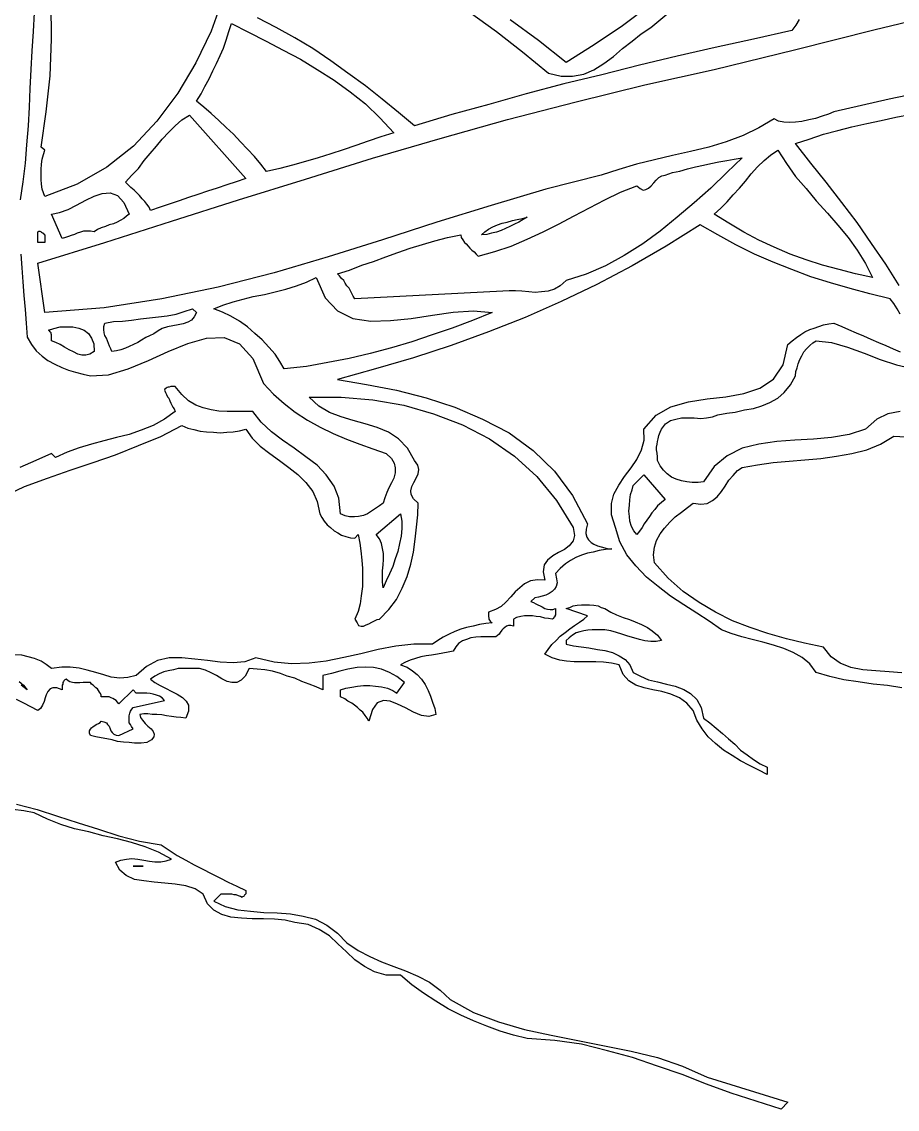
# Model space of a CAD drawing. Extents: x 0.06 to 7.1, y 0.04 to 9.15.
# Drawn here: x 3.824 to 5.469, y 0.039 to 2.083 of the extents above; entities that cross this region are included whole.
import ezdxf

# ---------------------------------------------------------------- set-up
doc = ezdxf.new("R2010")
doc.units = 0
doc.layers.add('1', color=7, linetype='Continuous')

msp = doc.modelspace()

# ---------------------------------------------------------------- linework, layer by layer
for points in [[(5.475, 1.533), (5.469, 1.543), (5.463, 1.553), (5.456, 1.562), (5.418, 1.571), (5.381, 1.581), (5.344, 1.592), (5.307, 1.603), (5.271, 1.617), (5.236, 1.631), (5.201, 1.646), (5.166, 1.663), (5.132, 1.682), (5.099, 1.701), (5.035, 1.661), (4.971, 1.624), (4.905, 1.589), (4.838, 1.557), (4.77, 1.527), (4.701, 1.5), (4.631, 1.474), (4.56, 1.451), (4.489, 1.43), (4.417, 1.41), (4.472, 1.401), (4.528, 1.39), (4.584, 1.376), (4.638, 1.358), (4.69, 1.336), (4.74, 1.31), (4.785, 1.277), (4.825, 1.238), (4.859, 1.192), (4.887, 1.139), (4.885, 1.129), (4.884, 1.121), (4.886, 1.114), (4.889, 1.109), (4.894, 1.104), (4.899, 1.101), (4.906, 1.098), (4.913, 1.096), (4.92, 1.094), (4.927, 1.092), (4.933, 1.092), (4.921, 1.091), (4.909, 1.089), (4.898, 1.086), (4.887, 1.084), (4.876, 1.08), (4.865, 1.076), (4.855, 1.07), (4.846, 1.064), (4.836, 1.055), (4.827, 1.046), (4.829, 1.036), (4.83, 1.028), (4.828, 1.021), (4.825, 1.016), (4.821, 1.012), (4.815, 1.008), (4.809, 1.005), (4.802, 1.003), (4.795, 1.001), (4.788, 1), (4.781, 0.993), (4.786, 0.991), (4.79, 0.989), (4.794, 0.987), (4.798, 0.985), (4.802, 0.983), (4.807, 0.98), (4.812, 0.979), (4.817, 0.978), (4.822, 0.978), (4.827, 0.98), (4.827, 0.977), (4.827, 0.974), (4.827, 0.971), (4.827, 0.968), (4.826, 0.966), (4.826, 0.964), (4.824, 0.963), (4.823, 0.961), (4.821, 0.96), (4.814, 0.961), (4.807, 0.962), (4.799, 0.964), (4.791, 0.965), (4.784, 0.966), (4.776, 0.966), (4.769, 0.966), (4.762, 0.965), (4.754, 0.963), (4.748, 0.96), (4.748, 0.947), (4.743, 0.948), (4.739, 0.948), (4.735, 0.947), (4.732, 0.944), (4.729, 0.942), (4.726, 0.939), (4.723, 0.935), (4.721, 0.932), (4.718, 0.929), (4.715, 0.927), (4.705, 0.927), (4.696, 0.927), (4.687, 0.927), (4.677, 0.926), (4.668, 0.925), (4.66, 0.922), (4.652, 0.919), (4.645, 0.914), (4.64, 0.908), (4.635, 0.9), (4.625, 0.898), (4.615, 0.896), (4.605, 0.894), (4.594, 0.892), (4.584, 0.891), (4.574, 0.889), (4.564, 0.886), (4.554, 0.883), (4.545, 0.879), (4.536, 0.874), (4.548, 0.87), (4.558, 0.863), (4.567, 0.856), (4.575, 0.847), (4.582, 0.837), (4.588, 0.826), (4.592, 0.815), (4.596, 0.804), (4.6, 0.792), (4.602, 0.781), (4.589, 0.777), (4.575, 0.779), (4.56, 0.785), (4.545, 0.793), (4.53, 0.8), (4.516, 0.806), (4.504, 0.807), (4.492, 0.803), (4.483, 0.79), (4.476, 0.768), (4.473, 0.774), (4.469, 0.779), (4.465, 0.785), (4.46, 0.789), (4.455, 0.794), (4.449, 0.798), (4.444, 0.802), (4.437, 0.806), (4.431, 0.81), (4.423, 0.814), (4.423, 0.827), (4.433, 0.83), (4.444, 0.832), (4.455, 0.834), (4.466, 0.835), (4.478, 0.835), (4.489, 0.834), (4.5, 0.833), (4.511, 0.83), (4.521, 0.826), (4.529, 0.821), (4.543, 0.841), (4.529, 0.852), (4.515, 0.86), (4.5, 0.866), (4.485, 0.869), (4.47, 0.87), (4.454, 0.869), (4.437, 0.866), (4.422, 0.862), (4.406, 0.858), (4.39, 0.854), (4.39, 0.827), (4.377, 0.833), (4.364, 0.838), (4.35, 0.843), (4.337, 0.849), (4.323, 0.853), (4.31, 0.858), (4.295, 0.862), (4.281, 0.865), (4.266, 0.866), (4.251, 0.867), (4.244, 0.853), (4.236, 0.845), (4.228, 0.841), (4.219, 0.841), (4.21, 0.843), (4.2, 0.848), (4.19, 0.854), (4.18, 0.859), (4.169, 0.864), (4.158, 0.867), (4.148, 0.867), (4.138, 0.867), (4.128, 0.867), (4.118, 0.867), (4.109, 0.865), (4.099, 0.863), (4.091, 0.861), (4.082, 0.857), (4.074, 0.853), (4.066, 0.847), (4.074, 0.841), (4.084, 0.835), (4.094, 0.83), (4.106, 0.824), (4.116, 0.819), (4.126, 0.813), (4.133, 0.806), (4.137, 0.798), (4.137, 0.787), (4.132, 0.774), (4.123, 0.775), (4.114, 0.776), (4.105, 0.777), (4.096, 0.778), (4.087, 0.78), (4.078, 0.781), (4.069, 0.781), (4.061, 0.782), (4.053, 0.782), (4.046, 0.781), (4.047, 0.775), (4.051, 0.77), (4.056, 0.764), (4.061, 0.759), (4.067, 0.754), (4.071, 0.749), (4.073, 0.744), (4.072, 0.739), (4.068, 0.733), (4.059, 0.728), (4.048, 0.727), (4.036, 0.727), (4.026, 0.728), (4.015, 0.729), (4.004, 0.73), (3.994, 0.733), (3.984, 0.735), (3.973, 0.737), (3.963, 0.739), (3.953, 0.741), (3.951, 0.746), (3.951, 0.75), (3.953, 0.753), (3.955, 0.756), (3.958, 0.758), (3.961, 0.76), (3.964, 0.762), (3.968, 0.764), (3.971, 0.766), (3.973, 0.768), (3.978, 0.767), (3.983, 0.765), (3.985, 0.762), (3.988, 0.759), (3.99, 0.754), (3.991, 0.75), (3.994, 0.747), (3.997, 0.744), (4.001, 0.742), (4.006, 0.741), (4.033, 0.754), (4.03, 0.758), (4.028, 0.762), (4.026, 0.765), (4.026, 0.77), (4.026, 0.774), (4.026, 0.778), (4.027, 0.783), (4.028, 0.787), (4.031, 0.791), (4.033, 0.794), (4.092, 0.807), (4.088, 0.812), (4.083, 0.815), (4.077, 0.817), (4.071, 0.819), (4.065, 0.82), (4.059, 0.821), (4.053, 0.821), (4.048, 0.821), (4.043, 0.821), (4.039, 0.821), (4.033, 0.827), (4.006, 0.801), (4.004, 0.804), (4.001, 0.807), (3.998, 0.809), (3.995, 0.811), (3.992, 0.812), (3.988, 0.814), (3.985, 0.814), (3.981, 0.814), (3.977, 0.814), (3.973, 0.814), (3.973, 0.817), (3.972, 0.82), (3.97, 0.823), (3.968, 0.826), (3.966, 0.829), (3.963, 0.831), (3.961, 0.833), (3.958, 0.836), (3.955, 0.838), (3.953, 0.841), (3.949, 0.841), (3.944, 0.841), (3.939, 0.841), (3.933, 0.84), (3.928, 0.84), (3.923, 0.84), (3.919, 0.841), (3.914, 0.842), (3.911, 0.844), (3.907, 0.847), (3.905, 0.846), (3.903, 0.844), (3.902, 0.843), (3.901, 0.841), (3.901, 0.838), (3.9, 0.836), (3.9, 0.833), (3.9, 0.83), (3.9, 0.827), (3.89, 0.831), (3.882, 0.831), (3.877, 0.829), (3.873, 0.824), (3.87, 0.818), (3.868, 0.812), (3.866, 0.805), (3.863, 0.798), (3.859, 0.792), (3.854, 0.788), (3.841, 0.795), (3.828, 0.802), (3.814, 0.809)], [(5.478, 0.831), (5.451, 0.835), (5.424, 0.838), (5.396, 0.842), (5.369, 0.846), (5.343, 0.852), (5.317, 0.86), (5.305, 0.876), (5.291, 0.888), (5.274, 0.897), (5.256, 0.905), (5.237, 0.911), (5.217, 0.917), (5.197, 0.922), (5.177, 0.927), (5.157, 0.933), (5.139, 0.94), (5.116, 0.956), (5.093, 0.971), (5.068, 0.987), (5.043, 1.003), (5.02, 1.021), (4.998, 1.039), (4.978, 1.06), (4.961, 1.081), (4.948, 1.105), (4.94, 1.132), (4.932, 1.156), (4.932, 1.177), (4.937, 1.195), (4.946, 1.212), (4.957, 1.228), (4.969, 1.244), (4.98, 1.26), (4.989, 1.278), (4.994, 1.296), (4.993, 1.317), (5.016, 1.343), (5.044, 1.359), (5.077, 1.368), (5.112, 1.374), (5.147, 1.378), (5.181, 1.384), (5.211, 1.394), (5.237, 1.411), (5.255, 1.438), (5.264, 1.476), (5.272, 1.483), (5.28, 1.489), (5.288, 1.495), (5.296, 1.5), (5.305, 1.504), (5.313, 1.507), (5.322, 1.51), (5.331, 1.513), (5.341, 1.515), (5.35, 1.516), (5.365, 1.51), (5.378, 1.504), (5.392, 1.498), (5.406, 1.492), (5.42, 1.486), (5.434, 1.48), (5.448, 1.474), (5.462, 1.468), (5.475, 1.462)], [(5.026, 0.92), (5.016, 0.918), (5.006, 0.918), (4.995, 0.919), (4.985, 0.922), (4.974, 0.925), (4.963, 0.928), (4.952, 0.932), (4.942, 0.935), (4.931, 0.938), (4.92, 0.94), (4.912, 0.94), (4.903, 0.94), (4.896, 0.94), (4.888, 0.939), (4.88, 0.938), (4.873, 0.936), (4.866, 0.934), (4.859, 0.93), (4.853, 0.925), (4.847, 0.92), (4.847, 0.913), (4.861, 0.91), (4.875, 0.908), (4.89, 0.906), (4.906, 0.903), (4.92, 0.901), (4.934, 0.897), (4.947, 0.891), (4.958, 0.884), (4.967, 0.874), (4.973, 0.86), (4.987, 0.853), (5.002, 0.846), (5.019, 0.842), (5.036, 0.838), (5.052, 0.834), (5.068, 0.828), (5.081, 0.82), (5.093, 0.809), (5.101, 0.794), (5.105, 0.774), (5.117, 0.765), (5.129, 0.755), (5.141, 0.745), (5.152, 0.735), (5.164, 0.725), (5.175, 0.714), (5.187, 0.705), (5.199, 0.696), (5.212, 0.688), (5.225, 0.682), (5.225, 0.668), (5.209, 0.676), (5.192, 0.685), (5.175, 0.694), (5.159, 0.704), (5.143, 0.714), (5.128, 0.726), (5.114, 0.739), (5.103, 0.754), (5.093, 0.77), (5.086, 0.788), (5.074, 0.802), (5.06, 0.812), (5.044, 0.819), (5.027, 0.824), (5.01, 0.827), (4.994, 0.831), (4.978, 0.836), (4.965, 0.844), (4.954, 0.856), (4.947, 0.874), (4.932, 0.877), (4.917, 0.879), (4.903, 0.88), (4.889, 0.88), (4.875, 0.88), (4.862, 0.88), (4.848, 0.881), (4.835, 0.883), (4.821, 0.887), (4.807, 0.894), (4.813, 0.903), (4.82, 0.912), (4.828, 0.92), (4.836, 0.928), (4.845, 0.935), (4.854, 0.942), (4.863, 0.948), (4.872, 0.954), (4.88, 0.96), (4.887, 0.966), (4.847, 0.98), (4.854, 0.982), (4.86, 0.985), (4.868, 0.986), (4.876, 0.987), (4.884, 0.987), (4.891, 0.987), (4.899, 0.986), (4.907, 0.985), (4.913, 0.982), (4.92, 0.98), (4.931, 0.973), (4.942, 0.968), (4.954, 0.963), (4.966, 0.959), (4.977, 0.955), (4.989, 0.95), (5, 0.944), (5.009, 0.938), (5.019, 0.93), (5.026, 0.92)], [(3.814, 0.612), (3.853, 0.602), (3.891, 0.59), (3.93, 0.577), (3.968, 0.565), (4.006, 0.553), (4.045, 0.543), (4.086, 0.536), (4.101, 0.526), (4.116, 0.516), (4.132, 0.507), (4.148, 0.498), (4.164, 0.49), (4.18, 0.482), (4.196, 0.474), (4.212, 0.466), (4.228, 0.458), (4.245, 0.45), (4.245, 0.448), (4.245, 0.446), (4.245, 0.444), (4.243, 0.442), (4.242, 0.441), (4.241, 0.439), (4.239, 0.438), (4.238, 0.437), (4.235, 0.439), (4.231, 0.44), (4.227, 0.442), (4.223, 0.442), (4.219, 0.443), (4.215, 0.443), (4.211, 0.443), (4.207, 0.443), (4.202, 0.443), (4.198, 0.443), (4.185, 0.43), (4.206, 0.42), (4.23, 0.414), (4.254, 0.411), (4.279, 0.409), (4.304, 0.408), (4.329, 0.406), (4.353, 0.402), (4.376, 0.396), (4.397, 0.385), (4.417, 0.37), (4.435, 0.352), (4.456, 0.337), (4.478, 0.326), (4.5, 0.316), (4.523, 0.307), (4.545, 0.299), (4.568, 0.289), (4.59, 0.278), (4.61, 0.263), (4.629, 0.245), (4.673, 0.221), (4.72, 0.203), (4.769, 0.189), (4.819, 0.178), (4.869, 0.168), (4.919, 0.158), (4.969, 0.148), (5.019, 0.136), (5.066, 0.12), (5.112, 0.099), (5.264, 0.052), (5.251, 0.039), (5.204, 0.054), (5.157, 0.069), (5.111, 0.086), (5.065, 0.104), (5.019, 0.12), (4.972, 0.136), (4.925, 0.149), (4.876, 0.161), (4.826, 0.168), (4.774, 0.172), (4.748, 0.178), (4.723, 0.186), (4.698, 0.195), (4.673, 0.205), (4.649, 0.216), (4.625, 0.228), (4.602, 0.242), (4.579, 0.257), (4.557, 0.273), (4.536, 0.291), (4.509, 0.291), (4.487, 0.297), (4.468, 0.307), (4.45, 0.32), (4.434, 0.335), (4.418, 0.35), (4.402, 0.365), (4.383, 0.377), (4.362, 0.386), (4.337, 0.39), (4.319, 0.394), (4.299, 0.396), (4.278, 0.397), (4.257, 0.397), (4.237, 0.398), (4.217, 0.4), (4.2, 0.405), (4.185, 0.413), (4.173, 0.425), (4.165, 0.443), (4.15, 0.453), (4.132, 0.459), (4.112, 0.462), (4.093, 0.464), (4.073, 0.466), (4.053, 0.468), (4.036, 0.471), (4.02, 0.478), (4.008, 0.488), (4, 0.503), (4.01, 0.507), (4.021, 0.509), (4.031, 0.51), (4.042, 0.509), (4.053, 0.507), (4.064, 0.505), (4.074, 0.504), (4.085, 0.504), (4.095, 0.506), (4.105, 0.509), (4.081, 0.522), (4.056, 0.532), (4.03, 0.54), (4.004, 0.547), (3.977, 0.553), (3.95, 0.56), (3.923, 0.566), (3.897, 0.574), (3.872, 0.584), (3.847, 0.596), (3.828, 0.6), (3.807, 0.602)]]:
    msp.add_lwpolyline(points)
at = {"layer": '1'}
for points in [[(4.202, 2.127), (4.18, 2.065), (4.151, 2.005), (4.117, 1.948), (4.078, 1.896), (4.034, 1.849), (3.984, 1.809), (3.928, 1.777), (3.867, 1.754), (3.865, 1.761), (3.862, 1.768), (3.861, 1.777), (3.86, 1.786), (3.86, 1.795), (3.86, 1.805), (3.861, 1.815), (3.862, 1.824), (3.865, 1.833), (3.867, 1.841), (3.86, 1.847), (3.87, 1.913), (3.877, 1.981), (3.88, 2.05), (3.879, 2.118)], [(5.56, 1.959), (5.454, 1.937), (5.35, 1.913), (5.34, 1.909), (5.328, 1.905), (5.316, 1.901), (5.303, 1.898), (5.29, 1.895), (5.278, 1.894), (5.266, 1.893), (5.256, 1.894), (5.246, 1.896), (5.238, 1.9), (5.209, 1.883), (5.18, 1.869), (5.148, 1.857), (5.115, 1.847), (5.081, 1.839), (5.047, 1.831), (5.013, 1.823), (4.979, 1.815), (4.946, 1.805), (4.913, 1.794), (4.809, 1.768), (4.706, 1.737), (4.604, 1.706), (4.502, 1.673), (4.4, 1.641), (4.298, 1.611), (4.193, 1.584), (4.087, 1.562), (3.979, 1.545), (3.867, 1.536), (3.854, 1.629), (3.98, 1.668), (4.105, 1.708), (4.231, 1.748), (4.357, 1.787), (4.483, 1.826), (4.61, 1.863), (4.737, 1.899), (4.866, 1.932), (4.995, 1.964), (5.125, 1.993), (5.276, 2.03), (5.428, 2.068), (5.582, 2.105)], [(5.006, 2.115), (4.953, 2.075), (4.9, 2.039), (4.847, 2.006), (4.795, 2.047), (4.742, 2.086)], [(3.847, 2.099), (3.845, 2.064), (3.843, 2.028), (3.841, 1.993), (3.839, 1.957), (3.838, 1.922), (3.836, 1.887), (3.833, 1.851), (3.83, 1.817), (3.826, 1.782), (3.821, 1.748)], [(5.285, 2.087), (5.279, 2.076), (5.271, 2.066), (5.199, 2.05), (5.127, 2.034), (5.056, 2.018), (4.985, 2.001), (4.914, 1.983), (4.843, 1.966), (4.772, 1.947), (4.702, 1.927), (4.632, 1.908), (4.562, 1.887), (4.532, 1.912), (4.501, 1.937), (4.47, 1.962), (4.437, 1.986), (4.405, 2.009), (4.371, 2.032), (4.337, 2.052), (4.302, 2.072), (4.267, 2.09)], [(4.665, 2.101), (4.716, 2.064), (4.765, 2.026), (4.814, 1.986), (4.838, 1.98), (4.859, 1.98), (4.88, 1.984), (4.899, 1.992), (4.918, 2.004), (4.936, 2.017), (4.953, 2.032), (4.971, 2.046), (4.988, 2.06), (5.006, 2.072), (5.04, 2.1)], [(4.523, 1.874), (4.499, 1.866), (4.475, 1.858), (4.452, 1.85), (4.428, 1.842), (4.405, 1.834), (4.381, 1.827), (4.357, 1.82), (4.333, 1.813), (4.309, 1.807), (4.284, 1.801), (4.273, 1.815), (4.261, 1.829), (4.248, 1.843), (4.235, 1.857), (4.222, 1.871), (4.208, 1.884), (4.194, 1.897), (4.18, 1.91), (4.166, 1.922), (4.152, 1.933), (4.161, 1.947), (4.168, 1.961), (4.176, 1.975), (4.183, 1.99), (4.19, 2.004), (4.197, 2.019), (4.203, 2.033), (4.208, 2.048), (4.213, 2.064), (4.218, 2.079), (4.25, 2.063), (4.283, 2.046), (4.315, 2.029), (4.348, 2.012), (4.379, 1.993), (4.411, 1.973), (4.441, 1.951), (4.47, 1.928), (4.497, 1.902), (4.523, 1.874)], [(4.245, 1.788), (4.227, 1.782), (4.209, 1.776), (4.191, 1.77), (4.173, 1.764), (4.155, 1.758), (4.137, 1.752), (4.12, 1.746), (4.101, 1.74), (4.084, 1.734), (4.066, 1.728), (4.063, 1.734), (4.059, 1.74), (4.055, 1.745), (4.05, 1.75), (4.045, 1.756), (4.04, 1.761), (4.035, 1.766), (4.029, 1.771), (4.024, 1.776), (4.019, 1.781), (4.031, 1.794), (4.043, 1.807), (4.054, 1.822), (4.065, 1.835), (4.077, 1.849), (4.088, 1.862), (4.1, 1.875), (4.112, 1.887), (4.125, 1.898), (4.139, 1.907), (4.245, 1.788)], [(5.473, 1.587), (5.448, 1.627), (5.421, 1.666), (5.394, 1.705), (5.365, 1.743), (5.336, 1.781), (5.307, 1.817), (5.278, 1.854), (5.304, 1.862), (5.331, 1.871), (5.358, 1.878), (5.384, 1.885), (5.412, 1.891), (5.439, 1.897), (5.467, 1.903), (5.494, 1.908)], [(5.245, 1.841), (5.261, 1.816), (5.278, 1.792), (5.298, 1.769), (5.317, 1.746), (5.338, 1.723), (5.358, 1.7), (5.377, 1.677), (5.394, 1.653), (5.41, 1.628), (5.423, 1.602), (5.391, 1.609), (5.36, 1.617), (5.329, 1.625), (5.298, 1.635), (5.268, 1.646), (5.238, 1.659), (5.209, 1.672), (5.181, 1.687), (5.153, 1.704), (5.125, 1.721), (5.138, 1.732), (5.15, 1.744), (5.161, 1.757), (5.173, 1.77), (5.184, 1.783), (5.195, 1.797), (5.207, 1.81), (5.219, 1.822), (5.231, 1.832), (5.245, 1.841)], [(5.178, 1.827), (5.149, 1.799), (5.119, 1.77), (5.088, 1.742), (5.056, 1.715), (5.024, 1.689), (4.991, 1.665), (4.956, 1.643), (4.921, 1.624), (4.885, 1.608), (4.847, 1.596), (4.836, 1.586), (4.825, 1.58), (4.813, 1.576), (4.801, 1.575), (4.789, 1.574), (4.777, 1.575), (4.764, 1.576), (4.752, 1.577), (4.74, 1.577), (4.728, 1.576), (4.45, 1.562), (4.447, 1.567), (4.444, 1.572), (4.442, 1.577), (4.439, 1.582), (4.435, 1.586), (4.432, 1.591), (4.429, 1.596), (4.425, 1.6), (4.421, 1.605), (4.417, 1.609), (4.44, 1.616), (4.463, 1.625), (4.485, 1.632), (4.508, 1.641), (4.531, 1.649), (4.554, 1.657), (4.577, 1.664), (4.6, 1.671), (4.624, 1.677), (4.649, 1.682), (4.65, 1.677), (4.653, 1.673), (4.656, 1.668), (4.659, 1.665), (4.663, 1.661), (4.666, 1.657), (4.67, 1.653), (4.674, 1.65), (4.678, 1.646), (4.682, 1.642), (4.713, 1.651), (4.744, 1.661), (4.774, 1.674), (4.804, 1.688), (4.833, 1.702), (4.862, 1.718), (4.891, 1.733), (4.92, 1.748), (4.949, 1.762), (4.98, 1.774), (4.986, 1.769), (4.992, 1.766), (4.997, 1.767), (5.002, 1.77), (5.007, 1.774), (5.012, 1.78), (5.016, 1.785), (5.021, 1.79), (5.027, 1.793), (5.033, 1.794), (5.047, 1.799), (5.061, 1.802), (5.075, 1.806), (5.09, 1.81), (5.105, 1.813), (5.119, 1.816), (5.134, 1.819), (5.149, 1.822), (5.163, 1.824), (5.178, 1.827)], [(4.026, 1.721), (4.021, 1.717), (4.016, 1.713), (4.009, 1.709), (4.003, 1.706), (3.996, 1.703), (3.988, 1.701), (3.981, 1.698), (3.973, 1.695), (3.966, 1.692), (3.96, 1.688), (3.953, 1.689), (3.946, 1.689), (3.94, 1.689), (3.934, 1.687), (3.928, 1.685), (3.923, 1.683), (3.917, 1.681), (3.912, 1.679), (3.906, 1.677), (3.9, 1.675), (3.88, 1.721), (3.895, 1.724), (3.911, 1.73), (3.927, 1.738), (3.944, 1.747), (3.96, 1.755), (3.975, 1.76), (3.99, 1.761), (4.004, 1.756), (4.016, 1.743), (4.026, 1.721)], [(4.774, 1.715), (4.766, 1.711), (4.758, 1.706), (4.75, 1.702), (4.741, 1.698), (4.733, 1.694), (4.725, 1.69), (4.716, 1.687), (4.707, 1.685), (4.698, 1.683), (4.688, 1.682), (4.694, 1.688), (4.701, 1.693), (4.709, 1.697), (4.718, 1.701), (4.727, 1.704), (4.736, 1.706), (4.746, 1.709), (4.755, 1.711), (4.765, 1.713), (4.774, 1.715)], [(3.867, 1.682), (3.867, 1.668), (3.854, 1.668), (3.854, 1.688), (3.856, 1.689), (3.858, 1.689), (3.86, 1.688), (3.861, 1.687), (3.863, 1.686), (3.864, 1.685), (3.866, 1.683), (3.867, 1.682)], [(3.822, 1.646), (3.824, 1.62), (3.826, 1.594), (3.828, 1.568), (3.83, 1.542), (3.832, 1.516), (3.834, 1.49), (3.842, 1.476), (3.851, 1.464), (3.862, 1.454), (3.873, 1.446), (3.886, 1.439), (3.899, 1.433), (3.912, 1.428), (3.925, 1.424), (3.939, 1.42), (3.953, 1.417), (3.987, 1.419), (4.024, 1.43), (4.062, 1.446), (4.099, 1.463), (4.136, 1.478), (4.171, 1.488), (4.204, 1.489), (4.233, 1.477), (4.258, 1.45), (4.278, 1.403), (4.297, 1.383), (4.317, 1.365), (4.338, 1.349), (4.361, 1.334), (4.385, 1.321), (4.409, 1.309), (4.434, 1.298), (4.459, 1.289), (4.484, 1.28), (4.509, 1.271), (4.519, 1.262), (4.524, 1.253), (4.526, 1.244), (4.526, 1.235), (4.523, 1.225), (4.519, 1.216), (4.514, 1.207), (4.51, 1.198), (4.506, 1.188), (4.503, 1.178), (4.496, 1.173), (4.489, 1.168), (4.481, 1.163), (4.474, 1.158), (4.466, 1.155), (4.457, 1.153), (4.449, 1.152), (4.44, 1.152), (4.432, 1.154), (4.423, 1.158), (4.42, 1.187), (4.411, 1.21), (4.396, 1.231), (4.379, 1.249), (4.358, 1.265), (4.336, 1.281), (4.314, 1.296), (4.293, 1.312), (4.274, 1.33), (4.258, 1.35), (4.242, 1.35), (4.225, 1.35), (4.21, 1.35), (4.194, 1.351), (4.18, 1.353), (4.165, 1.357), (4.151, 1.362), (4.137, 1.37), (4.125, 1.382), (4.112, 1.397), (4.109, 1.397), (4.106, 1.397), (4.104, 1.397), (4.101, 1.396), (4.099, 1.396), (4.097, 1.395), (4.095, 1.394), (4.093, 1.392), (4.092, 1.39), (4.094, 1.386), (4.096, 1.382), (4.098, 1.378), (4.1, 1.375), (4.102, 1.37), (4.104, 1.366), (4.106, 1.362), (4.108, 1.358), (4.11, 1.355), (4.112, 1.35), (4.092, 1.336), (4.071, 1.324), (4.048, 1.315), (4.026, 1.307), (4.002, 1.301), (3.978, 1.295), (3.955, 1.289), (3.932, 1.282), (3.909, 1.274), (3.887, 1.264), (3.88, 1.271), (3.85, 1.258), (3.82, 1.245)], [(4.708, 1.536), (4.671, 1.521), (4.633, 1.507), (4.595, 1.494), (4.557, 1.481), (4.519, 1.47), (4.479, 1.459), (4.439, 1.45), (4.399, 1.442), (4.359, 1.435), (4.317, 1.43), (4.309, 1.444), (4.3, 1.458), (4.288, 1.471), (4.276, 1.485), (4.262, 1.497), (4.248, 1.509), (4.233, 1.52), (4.217, 1.529), (4.201, 1.537), (4.185, 1.543), (4.202, 1.55), (4.221, 1.556), (4.24, 1.561), (4.259, 1.566), (4.28, 1.57), (4.3, 1.575), (4.32, 1.58), (4.34, 1.586), (4.359, 1.593), (4.377, 1.602), (4.394, 1.564), (4.417, 1.539), (4.446, 1.525), (4.48, 1.52), (4.517, 1.521), (4.556, 1.525), (4.596, 1.531), (4.635, 1.537), (4.673, 1.539), (4.708, 1.536)], [(4.152, 1.536), (4.148, 1.528), (4.143, 1.522), (4.136, 1.518), (4.127, 1.515), (4.118, 1.513), (4.108, 1.511), (4.098, 1.509), (4.088, 1.506), (4.08, 1.502), (4.072, 1.496), (4.064, 1.492), (4.057, 1.489), (4.049, 1.484), (4.042, 1.48), (4.034, 1.476), (4.026, 1.472), (4.019, 1.469), (4.01, 1.466), (4.002, 1.464), (3.993, 1.463), (3.991, 1.468), (3.989, 1.473), (3.987, 1.478), (3.985, 1.483), (3.983, 1.488), (3.98, 1.493), (3.979, 1.498), (3.978, 1.504), (3.978, 1.51), (3.98, 1.516), (3.996, 1.519), (4.013, 1.52), (4.03, 1.522), (4.047, 1.524), (4.064, 1.526), (4.081, 1.528), (4.097, 1.53), (4.114, 1.533), (4.129, 1.538), (4.145, 1.543), (4.152, 1.536)], [(3.96, 1.463), (3.952, 1.458), (3.944, 1.456), (3.937, 1.456), (3.929, 1.458), (3.921, 1.462), (3.913, 1.466), (3.904, 1.471), (3.896, 1.476), (3.888, 1.48), (3.88, 1.483), (3.88, 1.486), (3.88, 1.489), (3.88, 1.491), (3.88, 1.494), (3.879, 1.496), (3.879, 1.498), (3.877, 1.5), (3.876, 1.502), (3.874, 1.503), (3.884, 1.506), (3.896, 1.509), (3.908, 1.509), (3.92, 1.509), (3.931, 1.507), (3.941, 1.503), (3.949, 1.497), (3.955, 1.488), (3.959, 1.477), (3.96, 1.463)], [(5.475, 1.35), (5.452, 1.346), (5.431, 1.336), (5.41, 1.317), (5.379, 1.307), (5.346, 1.301), (5.312, 1.298), (5.277, 1.296), (5.243, 1.294), (5.209, 1.289), (5.178, 1.281), (5.15, 1.267), (5.125, 1.247), (5.105, 1.218), (5.095, 1.217), (5.084, 1.217), (5.074, 1.218), (5.064, 1.22), (5.054, 1.223), (5.045, 1.227), (5.037, 1.233), (5.03, 1.24), (5.024, 1.248), (5.019, 1.258), (5.019, 1.265), (5.018, 1.272), (5.017, 1.278), (5.017, 1.283), (5.018, 1.289), (5.019, 1.294), (5.02, 1.299), (5.021, 1.305), (5.024, 1.311), (5.026, 1.317), (5.034, 1.327), (5.043, 1.333), (5.053, 1.336), (5.064, 1.338), (5.076, 1.338), (5.088, 1.338), (5.1, 1.337), (5.111, 1.338), (5.122, 1.34), (5.132, 1.344), (5.149, 1.347), (5.165, 1.349), (5.182, 1.353), (5.199, 1.356), (5.215, 1.361), (5.23, 1.367), (5.245, 1.375), (5.257, 1.386), (5.269, 1.4), (5.278, 1.417), (5.279, 1.425), (5.281, 1.432), (5.283, 1.44), (5.286, 1.448), (5.29, 1.455), (5.294, 1.462), (5.299, 1.468), (5.305, 1.474), (5.311, 1.479), (5.317, 1.483), (5.346, 1.48), (5.376, 1.471), (5.407, 1.46), (5.437, 1.448), (5.468, 1.438), (5.498, 1.431)], [(3.788, 1.19), (3.829, 1.209), (3.872, 1.225), (3.915, 1.24), (3.958, 1.254), (4, 1.269), (4.043, 1.286), (4.085, 1.303), (4.125, 1.324), (4.136, 1.319), (4.147, 1.316), (4.159, 1.313), (4.171, 1.312), (4.184, 1.311), (4.197, 1.31), (4.209, 1.311), (4.221, 1.312), (4.233, 1.314), (4.245, 1.317), (4.257, 1.3), (4.272, 1.285), (4.29, 1.271), (4.308, 1.258), (4.326, 1.245), (4.343, 1.232), (4.358, 1.217), (4.371, 1.2), (4.379, 1.181), (4.384, 1.158), (4.388, 1.151), (4.392, 1.144), (4.398, 1.137), (4.404, 1.132), (4.411, 1.126), (4.418, 1.122), (4.425, 1.118), (4.433, 1.115), (4.442, 1.113), (4.45, 1.112), (4.456, 1.119), (4.459, 1.103), (4.461, 1.088), (4.463, 1.071), (4.464, 1.055), (4.464, 1.038), (4.464, 1.021), (4.462, 1.004), (4.46, 0.989), (4.456, 0.974), (4.45, 0.96), (4.454, 0.953), (4.457, 0.948), (4.462, 0.947), (4.466, 0.947), (4.471, 0.949), (4.476, 0.951), (4.482, 0.954), (4.487, 0.957), (4.492, 0.959), (4.496, 0.96), (4.514, 0.978), (4.528, 0.997), (4.539, 1.018), (4.548, 1.04), (4.555, 1.063), (4.56, 1.086), (4.563, 1.11), (4.566, 1.133), (4.568, 1.156), (4.569, 1.178), (4.56, 1.186), (4.556, 1.194), (4.555, 1.201), (4.557, 1.209), (4.561, 1.217), (4.565, 1.225), (4.569, 1.233), (4.57, 1.241), (4.568, 1.249), (4.562, 1.258), (4.549, 1.281), (4.532, 1.299), (4.513, 1.311), (4.492, 1.32), (4.469, 1.327), (4.447, 1.333), (4.424, 1.34), (4.402, 1.348), (4.382, 1.36), (4.364, 1.377), (4.424, 1.377), (4.484, 1.372), (4.542, 1.362), (4.598, 1.346), (4.652, 1.325), (4.703, 1.299), (4.75, 1.266), (4.792, 1.228), (4.829, 1.183), (4.86, 1.132)], [(5.478, 0.859), (5.454, 0.861), (5.429, 0.863), (5.405, 0.865), (5.382, 0.869), (5.362, 0.877), (5.345, 0.889), (5.331, 0.907), (5.295, 0.915), (5.261, 0.923), (5.226, 0.933), (5.193, 0.944), (5.16, 0.957), (5.128, 0.973), (5.097, 0.991), (5.067, 1.012), (5.039, 1.037), (5.013, 1.066), (5.011, 1.081), (5.013, 1.095), (5.017, 1.108), (5.024, 1.12), (5.032, 1.131), (5.042, 1.142), (5.052, 1.152), (5.064, 1.161), (5.075, 1.17), (5.086, 1.178), (5.1, 1.176), (5.112, 1.177), (5.122, 1.183), (5.131, 1.19), (5.139, 1.2), (5.146, 1.21), (5.153, 1.221), (5.161, 1.23), (5.169, 1.239), (5.178, 1.245), (5.207, 1.25), (5.236, 1.254), (5.266, 1.257), (5.296, 1.259), (5.326, 1.262), (5.355, 1.266), (5.384, 1.271), (5.412, 1.278), (5.438, 1.289), (5.463, 1.304), (5.497, 1.302)], [(5.033, 1.185), (5.026, 1.179), (5.019, 1.173), (5.014, 1.166), (5.008, 1.16), (5.004, 1.153), (4.999, 1.146), (4.994, 1.139), (4.99, 1.132), (4.985, 1.125), (4.98, 1.119), (4.974, 1.126), (4.97, 1.134), (4.967, 1.144), (4.966, 1.153), (4.965, 1.163), (4.966, 1.174), (4.967, 1.184), (4.968, 1.194), (4.971, 1.203), (4.973, 1.211), (4.993, 1.231), (5.033, 1.185)], [(4.503, 1.019), (4.502, 1.03), (4.502, 1.04), (4.502, 1.051), (4.503, 1.062), (4.504, 1.072), (4.504, 1.083), (4.502, 1.093), (4.5, 1.102), (4.496, 1.111), (4.49, 1.119), (4.536, 1.158), (4.538, 1.144), (4.538, 1.13), (4.537, 1.116), (4.534, 1.102), (4.531, 1.087), (4.526, 1.073), (4.521, 1.059), (4.515, 1.045), (4.509, 1.032), (4.503, 1.019)], [(4.86, 1.132), (4.863, 1.117), (4.86, 1.107), (4.853, 1.098), (4.844, 1.091), (4.833, 1.085), (4.822, 1.079), (4.812, 1.071), (4.806, 1.062), (4.804, 1.049), (4.807, 1.033), (4.793, 1.034), (4.78, 1.032), (4.769, 1.026), (4.76, 1.019), (4.751, 1.011), (4.743, 1.002), (4.734, 0.992), (4.725, 0.984), (4.714, 0.978), (4.701, 0.973), (4.701, 0.97), (4.701, 0.967), (4.701, 0.965), (4.702, 0.962), (4.702, 0.96), (4.703, 0.958), (4.704, 0.956), (4.706, 0.954), (4.708, 0.953), (4.696, 0.952), (4.684, 0.95), (4.672, 0.947), (4.66, 0.944), (4.649, 0.941), (4.638, 0.937), (4.627, 0.932), (4.616, 0.926), (4.606, 0.92), (4.596, 0.913), (4.561, 0.913), (4.527, 0.909), (4.494, 0.903), (4.461, 0.895), (4.429, 0.888), (4.396, 0.881), (4.364, 0.877), (4.331, 0.876), (4.298, 0.879), (4.264, 0.887), (4.243, 0.88), (4.221, 0.878), (4.197, 0.879), (4.173, 0.882), (4.149, 0.885), (4.125, 0.887), (4.101, 0.887), (4.079, 0.882), (4.058, 0.871), (4.039, 0.854), (4.023, 0.85), (4.008, 0.849), (3.992, 0.851), (3.978, 0.855), (3.963, 0.86), (3.947, 0.864), (3.932, 0.868), (3.915, 0.87), (3.899, 0.87), (3.88, 0.867), (3.87, 0.875), (3.86, 0.881), (3.848, 0.886), (3.836, 0.889), (3.824, 0.892), (3.811, 0.893)], [(3.819, 0.843), (3.827, 0.836), (3.834, 0.827), (3.823, 0.836)], [(4.033, 0.496), (4.052, 0.496), (4.033, 0.496)]]:
    msp.add_lwpolyline(points, dxfattribs=at)

doc.saveas('drawing.dxf')
